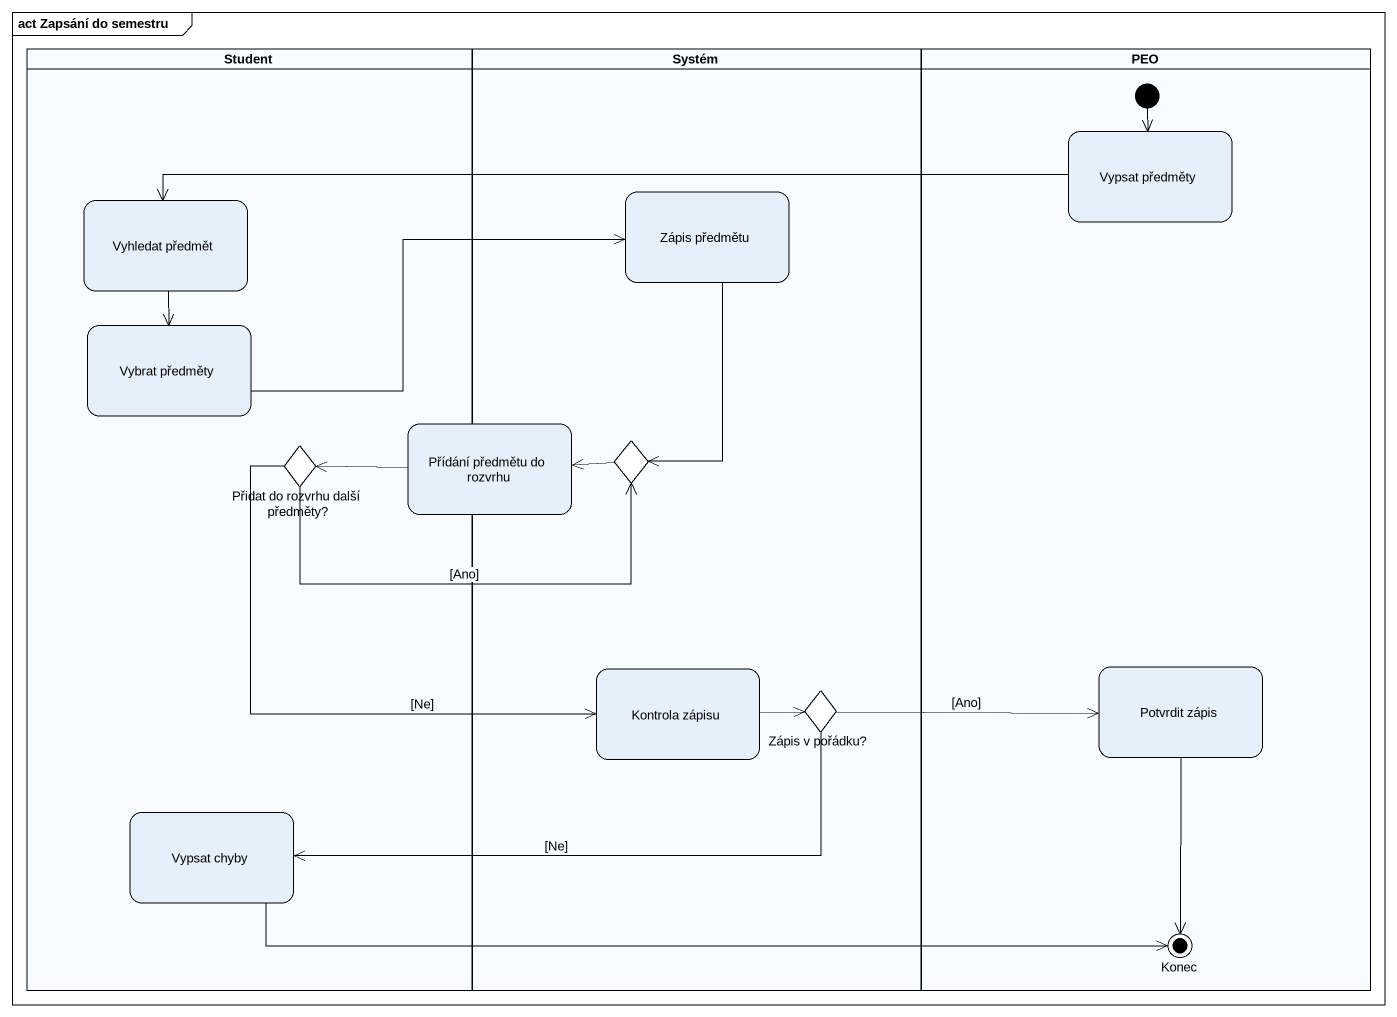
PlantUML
@startuml
mainframe act Zapsání do semestru
hide empty description
state Student <<partition>> {
  state "Vyhledat předmět" as Vyhledat_předmět
  state "Vybrat předměty" as Vybrat_předměty
  state "Přidat do rozvrhu další předměty?" as Přidat_do_rozvrhu_další <<choice>>
  state "Vypsat chyby" as Vypsat_chyby
}
state Systém <<partition>> {
  state "Zápis předmětu" as Zápis_předmětu
  state choice1 <<choice>>
  state "Kontrola zápisu" as Kontrola_zápisu
  state "Zápis v pořádku?" as Zápis_v_pořádku <<choice>>
}
state PEO <<partition>> {
  state "Vypsat předměty" as Vypsat_předměty
  state "Potvrdit zápis" as Potvrdit_zápis
  state Konec <<end>>
  [*] --> Vypsat_předměty
}
state "Přídání předmětu do rozvrhu" as Přídání_předmětu_do_rozvrhu
Vypsat_předměty -left-> Vyhledat_předmět
Zápis_předmětu --> choice1
Vyhledat_předmět --> Vybrat_předměty
Vybrat_předměty -right-> Zápis_předmětu
Přidat_do_rozvrhu_další -right-> choice1 : [Ano]
Přidat_do_rozvrhu_další --> Kontrola_zápisu : [Ne]
Přídání_předmětu_do_rozvrhu -left-> Přidat_do_rozvrhu_další
choice1 -left-> Přídání_předmětu_do_rozvrhu
Kontrola_zápisu -right-> Zápis_v_pořádku
Potvrdit_zápis --> Konec
Zápis_v_pořádku -right-> Potvrdit_zápis : [Ano]
Zápis_v_pořádku -left-> Vypsat_chyby : [Ne]
Vypsat_chyby -right-> Konec
@enduml
